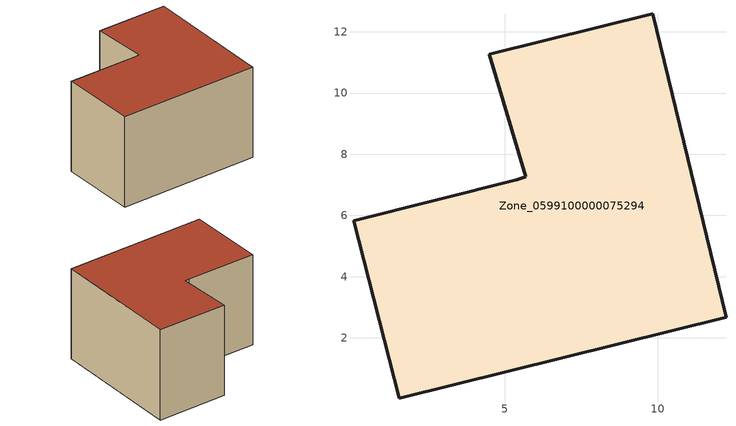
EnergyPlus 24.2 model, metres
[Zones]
Zone_0599100000075294
 floor ground (C_G): 1.56,0.03 0.06,5.84 5.39,7.16 5.68,7.26 4.5,11.27 9.84,12.59 12.23,2.67 z0
 wall outside (C_F): 1.56,0.03 12.23,2.67 9.84,12.59 4.5,11.27 5.68,7.26 5.39,7.16 0.06,5.84 1.56,0.03 z0:7.2
 roof outside (C_R): 0.06,5.84 1.56,0.03 12.23,2.67 9.84,12.59 4.5,11.27 5.68,7.26 5.39,7.16 z7.2
[BUILDING]
Pand.0599100000075294: North Axis=0; Terrain=City; Loads Convergence Tolerance Value=0.04; Temperature Convergence Tolerance Value=0.4; Solar Distribution=FullExterior; Maximum Number of Warmup Days=25; Minimum Number of Warmup Days=1
[Site:Location]
Rotterdam.The.Hague.AP_ZH_NLD Design_Conditions: Latitude=51.96; Longitude=4.45; Time Zone=1; Elevation=-4.5
[SITE:GROUNDTEMPERATURE:BUILDINGSURFACE]
18, 18, 18, 18, 18, 18, 18, 18, 18, 18, 18, 18
[MATERIAL] Thermal Absorptance=0.9; Solar Absorptance=0.7; Visible Absorptance=0.7
Name | Roughness | Thickness | Conductivity | Density | Specific Heat
G.TC.1975-1991 | MediumSmooth | 0.15 | 0.288461 | 540 | 1210
F.TC.1975-1991 | Rough | 0.3 | 0.230769 | 1920 | 840
R.TC.1975-1991 | MediumRough | 0.2 | 0.153846 | 1500 | 1000
[CONSTRUCTION]
C_G: G.TC.1975-1991
C_F: F.TC.1975-1991
C_R: R.TC.1975-1991
[ZONE]
Zone_0599100000075294: Type=1; Multiplier=1; Ceiling Height=Autocalculate; Volume=Autocalculate; Floor Area=autocalculate; Part of Total Floor Area=Yes
[ZONEINFILTRATION:DESIGNFLOWRATE]
Infil_Zone_0599100000075294: Zone or ZoneList or Space or SpaceList=Zone_0599100000075294; Schedule=AlwaysOn; Design Flow Rate Calculation Method=Flow/Area; Flow Rate per Floor Area=0.003; Constant Term Coefficient=1; Temperature Term Coefficient=0; Velocity Term Coefficient=0; Velocity Squared Term Coefficient=0
[HVACTEMPLATE:ZONE:IDEALLOADSAIRSYSTEM]
Zone_0599100000075294: Maximum Heating Supply Air Temperature=50; Minimum Cooling Supply Air Temperature=13; Maximum Heating Supply Air Humidity Ratio=0.0156; Minimum Cooling Supply Air Humidity Ratio=0.0077; Heating Limit=NoLimit; Cooling Limit=NoLimit; Dehumidification Control Type=ConstantSensibleHeatRatio; Cooling Sensible Heat Ratio=0.7; Dehumidification Setpoint=60; Humidification Control Type=None; Humidification Setpoint=30; Outdoor Air Method=None; Outdoor Air Flow Rate per Person=0.00944; Outdoor Air Flow Rate per Zone Floor Area=0; Outdoor Air Flow Rate per Zone=0; Demand Controlled Ventilation Type=None; Outdoor Air Economizer Type=NoEconomizer; Heat Recovery Type=None; Sensible Heat Recovery Effectiveness=0.7; Latent Heat Recovery Effectiveness=0.65
[ZONECONTROL:THERMOSTAT]
ThermostatControl_Zone_0599100000075294: Zone or ZoneList=Zone_0599100000075294; Control Type Schedule=DualSetpointControlType; Control 1=Thermostat_Zone_0599100000075294; Temperature Difference Between Cutout And Setpoint=0
[THERMOSTATSETPOINT:DUALSETPOINT]
Thermostat_Zone_0599100000075294: Heating Setpoint Temperature Schedule=HeatingSetpoint_Zone_0599100000075294; Cooling Setpoint Temperature Schedule=CoolingSetpoint_Zone_0599100000075294
[SCHEDULE:COMPACT]
HeatingSetpoint_Zone_0599100000075294: Through: 12/31, For: AllDays, Until: 24:00, 21
CoolingSetpoint_Zone_0599100000075294: Through: 12/31, For: AllDays, Until: 24:00, 24
DualSetpointControlType: Through: 12/31, For: AllDays, Until: 24:00, 4
AlwaysOn: Through: 12/31, For: AllDays, Until: 24:00, 1
